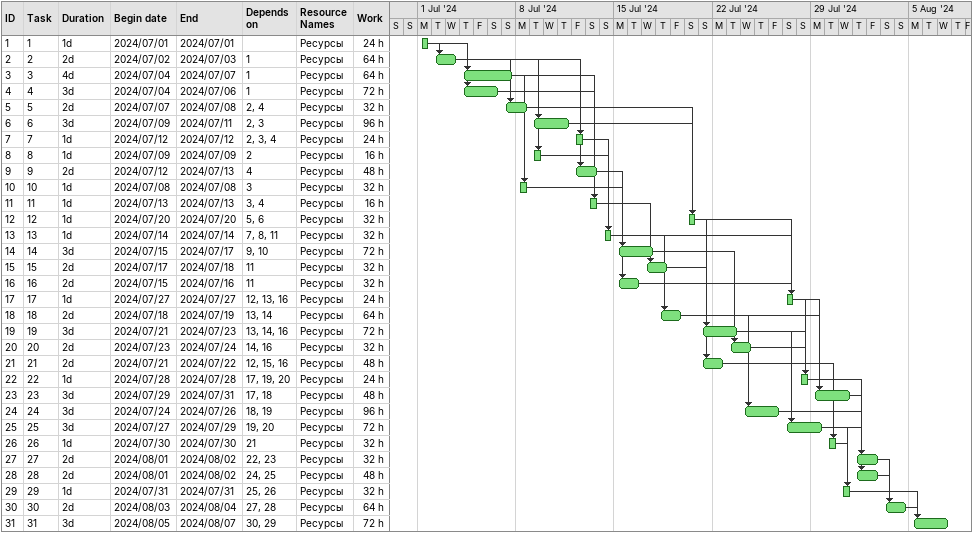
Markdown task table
| ID | Task | Duration | Start | Finish | Predecessors | Resources | Work (h) |
|---|---|---|---|---|---|---|---|
| 1 | 1 | 1d | 2024-07-01 | 2024-07-01 |  | Ресурсы | 24 |
| 2 | 2 | 2d | 2024-07-02 | 2024-07-03 | 1 | Ресурсы | 64 |
| 3 | 3 | 4d | 2024-07-04 | 2024-07-07 | 1 | Ресурсы | 64 |
| 4 | 4 | 3d | 2024-07-04 | 2024-07-06 | 1 | Ресурсы | 72 |
| 5 | 5 | 2d | 2024-07-07 | 2024-07-08 | 2, 4 | Ресурсы | 32 |
| 6 | 6 | 3d | 2024-07-09 | 2024-07-11 | 2, 3 | Ресурсы | 96 |
| 7 | 7 | 1d | 2024-07-12 | 2024-07-12 | 2, 3, 4 | Ресурсы | 24 |
| 8 | 8 | 1d | 2024-07-09 | 2024-07-09 | 2 | Ресурсы | 16 |
| 9 | 9 | 2d | 2024-07-12 | 2024-07-13 | 4 | Ресурсы | 48 |
| 10 | 10 | 1d | 2024-07-08 | 2024-07-08 | 3 | Ресурсы | 32 |
| 11 | 11 | 1d | 2024-07-13 | 2024-07-13 | 3, 4 | Ресурсы | 16 |
| 12 | 12 | 1d | 2024-07-20 | 2024-07-20 | 5, 6 | Ресурсы | 32 |
| 13 | 13 | 1d | 2024-07-14 | 2024-07-14 | 7, 8, 11 | Ресурсы | 32 |
| 14 | 14 | 3d | 2024-07-15 | 2024-07-17 | 9, 10 | Ресурсы | 72 |
| 15 | 15 | 2d | 2024-07-17 | 2024-07-18 | 11 | Ресурсы | 32 |
| 16 | 16 | 2d | 2024-07-15 | 2024-07-16 | 11 | Ресурсы | 32 |
| 17 | 17 | 1d | 2024-07-27 | 2024-07-27 | 12, 13, 16 | Ресурсы | 24 |
| 18 | 18 | 2d | 2024-07-18 | 2024-07-19 | 13, 14 | Ресурсы | 64 |
| 19 | 19 | 3d | 2024-07-21 | 2024-07-23 | 13, 14, 16 | Ресурсы | 72 |
| 20 | 20 | 2d | 2024-07-23 | 2024-07-24 | 14, 16 | Ресурсы | 32 |
| 21 | 21 | 2d | 2024-07-21 | 2024-07-22 | 12, 15, 16 | Ресурсы | 48 |
| 22 | 22 | 1d | 2024-07-28 | 2024-07-28 | 17, 19, 20 | Ресурсы | 24 |
| 23 | 23 | 3d | 2024-07-29 | 2024-07-31 | 17, 18 | Ресурсы | 48 |
| 24 | 24 | 3d | 2024-07-24 | 2024-07-26 | 18, 19 | Ресурсы | 96 |
| 25 | 25 | 3d | 2024-07-27 | 2024-07-29 | 19, 20 | Ресурсы | 72 |
| 26 | 26 | 1d | 2024-07-30 | 2024-07-30 | 21 | Ресурсы | 32 |
| 27 | 27 | 2d | 2024-08-01 | 2024-08-02 | 22, 23 | Ресурсы | 32 |
| 28 | 28 | 2d | 2024-08-01 | 2024-08-02 | 24, 25 | Ресурсы | 48 |
| 29 | 29 | 1d | 2024-07-31 | 2024-07-31 | 25, 26 | Ресурсы | 32 |
| 30 | 30 | 2d | 2024-08-03 | 2024-08-04 | 27, 28 | Ресурсы | 64 |
| 31 | 31 | 3d | 2024-08-05 | 2024-08-07 | 30, 29 | Ресурсы | 72 |
